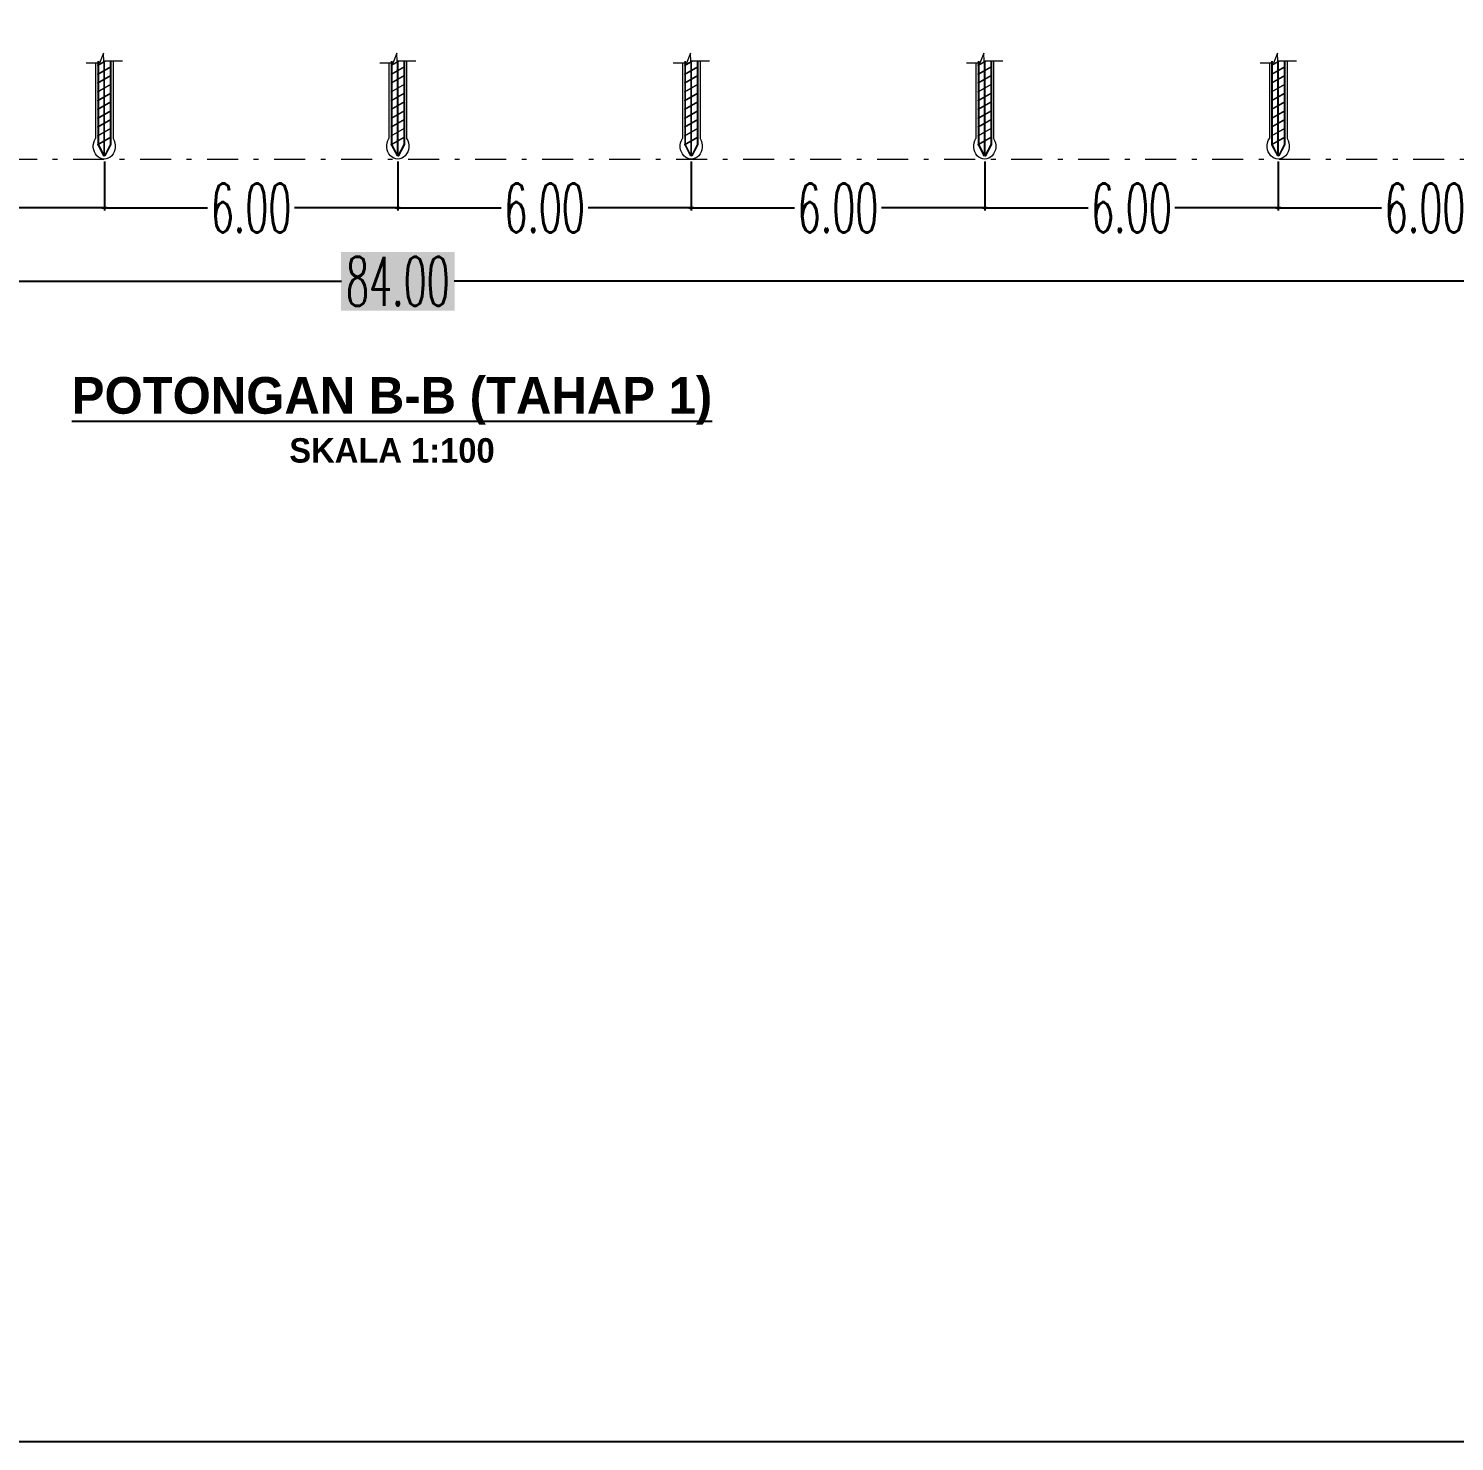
# Model space of a CAD drawing. Header units: millimetres. Extents: x 2175 to 3376, y 1504 to 1740.
# Drawn here: x 3122.59 to 3151.74, y 1504.39 to 1533.29 of the extents above; entities that cross this region are included whole.
import ezdxf

# ---------------------------------------------------------------- set-up
doc = ezdxf.new("R2010")
doc.units = ezdxf.units.MM
for name, pattern in [('DASHDOT2', [12.7, 6.35, -3.175, 0, -3.175]), ('DASHDOTX2', [50.8, 25.4, -12.7, 0, -12.7]), ('DASHED', [19.05, 12.7, -6.35])]:
    doc.linetypes.add(name, pattern=pattern)
doc.layers.add('As Atap', color=3, linetype='DASHDOTX2', lineweight=40)
doc.layers.add('Garis Dim', color=131, linetype='DASHED', lineweight=9)
doc.layers.add('GR', color=7, linetype='Continuous')
doc.layers.add('KOP TEKS', color=1, linetype='Continuous')
doc.layers.add('Layer2', color=7, linetype='DASHED', lineweight=40, true_color=0x238759)
doc.styles.add('-DIM2', font='simplex.shx', dxfattribs={"width": 0.55})
doc.styles.get("Standard").update_dxf_attribs({"font": 'arial.ttf'})
doc.dimstyles.new('DENAH KANTOR', dxfattribs={"dimtxt": 1, "dimasz": 0.05, "dimexe": 0.05, "dimexo": 0.05, "dimgap": 0.05, "dimtad": 0, "dimtih": 1, "dimtoh": 1, "dimzin": 0, "dimdsep": 46, "dimtxsty": '-DIM2', "dimblk": 'ARCHTICK', "dimcen": 0.3, "dimdle": 0.05, "dimclrd": 1, "dimclre": 1, "dimclrt": 7, "dimadec": 0, "dimazin": 0, "dimtfac": 1, "dimtix": 1, "dimtofl": 0, "dimtmove": 0, "dimatfit": 3, "dimldrblk": 'ARCHTICK', "dimfxl": 1, "dimtolj": 1, "dimtzin": 0, "dimarcsym": 0})
doc.dimstyles.new('DIMENSI WARNA 2.1', dxfattribs={"dimtxt": 1, "dimasz": 0.5, "dimexe": 0.1, "dimexo": 0.1, "dimgap": 0.05, "dimtad": 0, "dimtih": 1, "dimtoh": 1, "dimrnd": 0.0025, "dimzin": 0, "dimdsep": 46, "dimtxsty": '-DIM2', "dimblk": 'ARCHTICK', "dimcen": 0.1, "dimclrd": 1, "dimclre": 1, "dimclrt": 256, "dimadec": 0, "dimazin": 0, "dimtfac": 1, "dimtofl": 0, "dimtmove": 0, "dimatfit": 3, "dimldrblk": 'ARCHTICK', "dimfxl": 0.18, "dimtfill": 2, "dimtfillclr": 256, "dimtolj": 1, "dimtzin": 0, "dimarcsym": 0})

# ---------------------------------------------------------------- blocks, each defined once
blk = doc.blocks.new('_ArchTick')
at = {"color": 0, "linetype": 'ByBlock', "const_width": 0.15}
blk.add_lwpolyline([(-0.5, -0.5), (0.5, 0.5)], dxfattribs=at)
blk = doc.blocks.new('*D859')
at = {"layer": 'Defpoints', "color": 0, "linetype": 'Continuous', "transparency": 16777216}
for p in [(3136.139, 1530.616), (3142.139, 1530.616), (3142.139, 1529.616)]:
    blk.add_point(p, dxfattribs=at)
at = {"layer": 'GR', "color": 1, "linetype": 'Continuous', "lineweight": -2, "transparency": 16777216}
for p, q in [((3136.139, 1530.566), (3136.139, 1529.566)), ((3142.139, 1530.566), (3142.139, 1529.566)), ((3136.089, 1529.616), (3138.251, 1529.616)), ((3142.189, 1529.616), (3140.027, 1529.616))]:
    blk.add_line(p, q, dxfattribs=at)
at = {"layer": 'GR', "color": 1, "linetype": 'Continuous', "lineweight": -2, "transparency": 16777216, "xscale": 0.05, "yscale": 0.05, "zscale": 0.05, "rotation": 180}
blk.add_blockref('_ArchTick', (3136.139, 1529.616), dxfattribs=at)
at = {"layer": 'GR', "color": 1, "linetype": 'Continuous', "lineweight": -2, "transparency": 16777216, "xscale": 0.05, "yscale": 0.05, "zscale": 0.05}
blk.add_blockref('_ArchTick', (3142.139, 1529.616), dxfattribs=at)
at = {"layer": 'GR', "color": 7, "linetype": 'Continuous', "transparency": 16777216, "insert": (3139.139, 1529.616), "char_height": 1, "attachment_point": 5, "style": '-DIM2'}
blk.add_mtext('\\A1;6.00', dxfattribs=at)
blk = doc.blocks.new('*D860')
at = {"layer": 'Defpoints', "color": 0, "linetype": 'Continuous', "transparency": 16777216}
for p in [(3142.139, 1530.616), (3148.139, 1530.616), (3142.139, 1529.616)]:
    blk.add_point(p, dxfattribs=at)
at = {"layer": 'GR', "color": 1, "linetype": 'Continuous', "lineweight": -2, "transparency": 16777216}
for p, q in [((3142.139, 1530.566), (3142.139, 1529.566)), ((3148.139, 1530.566), (3148.139, 1529.566)), ((3142.089, 1529.616), (3144.251, 1529.616)), ((3148.189, 1529.616), (3146.027, 1529.616))]:
    blk.add_line(p, q, dxfattribs=at)
at = {"layer": 'GR', "color": 1, "linetype": 'Continuous', "lineweight": -2, "transparency": 16777216, "xscale": 0.05, "yscale": 0.05, "zscale": 0.05, "rotation": 180}
blk.add_blockref('_ArchTick', (3142.139, 1529.616), dxfattribs=at)
at = {"layer": 'GR', "color": 1, "linetype": 'Continuous', "lineweight": -2, "transparency": 16777216, "xscale": 0.05, "yscale": 0.05, "zscale": 0.05}
blk.add_blockref('_ArchTick', (3148.139, 1529.616), dxfattribs=at)
at = {"layer": 'GR', "color": 7, "linetype": 'Continuous', "transparency": 16777216, "insert": (3145.139, 1529.616), "char_height": 1, "attachment_point": 5, "style": '-DIM2'}
blk.add_mtext('\\A1;6.00', dxfattribs=at)
blk = doc.blocks.new('*D861')
at = {"layer": 'Defpoints', "color": 0, "linetype": 'Continuous', "transparency": 16777216}
for p in [(3130.139, 1530.616), (3136.139, 1530.616), (3130.139, 1529.616)]:
    blk.add_point(p, dxfattribs=at)
at = {"layer": 'GR', "color": 1, "linetype": 'Continuous', "lineweight": -2, "transparency": 16777216}
for p, q in [((3130.139, 1530.566), (3130.139, 1529.566)), ((3136.139, 1530.566), (3136.139, 1529.566)), ((3130.089, 1529.616), (3132.251, 1529.616)), ((3136.189, 1529.616), (3134.027, 1529.616))]:
    blk.add_line(p, q, dxfattribs=at)
at = {"layer": 'GR', "color": 1, "linetype": 'Continuous', "lineweight": -2, "transparency": 16777216, "xscale": 0.05, "yscale": 0.05, "zscale": 0.05, "rotation": 180}
blk.add_blockref('_ArchTick', (3130.139, 1529.616), dxfattribs=at)
at = {"layer": 'GR', "color": 1, "linetype": 'Continuous', "lineweight": -2, "transparency": 16777216, "xscale": 0.05, "yscale": 0.05, "zscale": 0.05}
blk.add_blockref('_ArchTick', (3136.139, 1529.616), dxfattribs=at)
at = {"layer": 'GR', "color": 7, "linetype": 'Continuous', "transparency": 16777216, "insert": (3133.139, 1529.616), "char_height": 1, "attachment_point": 5, "style": '-DIM2'}
blk.add_mtext('\\A1;6.00', dxfattribs=at)
blk = doc.blocks.new('*D862')
at = {"layer": 'Defpoints', "color": 0, "linetype": 'Continuous', "transparency": 16777216}
for p in [(3124.139, 1530.616), (3130.139, 1530.616), (3130.139, 1529.616)]:
    blk.add_point(p, dxfattribs=at)
at = {"layer": 'GR', "color": 1, "linetype": 'Continuous', "lineweight": -2, "transparency": 16777216}
for p, q in [((3124.139, 1530.566), (3124.139, 1529.566)), ((3130.139, 1530.566), (3130.139, 1529.566)), ((3124.089, 1529.616), (3126.251, 1529.616)), ((3130.189, 1529.616), (3128.027, 1529.616))]:
    blk.add_line(p, q, dxfattribs=at)
at = {"layer": 'GR', "color": 1, "linetype": 'Continuous', "lineweight": -2, "transparency": 16777216, "xscale": 0.05, "yscale": 0.05, "zscale": 0.05, "rotation": 180}
blk.add_blockref('_ArchTick', (3124.139, 1529.616), dxfattribs=at)
at = {"layer": 'GR', "color": 1, "linetype": 'Continuous', "lineweight": -2, "transparency": 16777216, "xscale": 0.05, "yscale": 0.05, "zscale": 0.05}
blk.add_blockref('_ArchTick', (3130.139, 1529.616), dxfattribs=at)
at = {"layer": 'GR', "color": 7, "linetype": 'Continuous', "transparency": 16777216, "insert": (3127.139, 1529.616), "char_height": 1, "attachment_point": 5, "style": '-DIM2'}
blk.add_mtext('\\A1;6.00', dxfattribs=at)
blk = doc.blocks.new('*D864')
at = {"layer": 'Defpoints', "color": 0, "linetype": 'Continuous', "transparency": 16777216}
for p in [(3118.139, 1530.616), (3124.139, 1530.616), (3118.139, 1529.616)]:
    blk.add_point(p, dxfattribs=at)
at = {"layer": 'GR', "color": 1, "linetype": 'Continuous', "lineweight": -2, "transparency": 16777216}
for p, q in [((3118.139, 1530.566), (3118.139, 1529.566)), ((3124.139, 1530.566), (3124.139, 1529.566)), ((3118.089, 1529.616), (3120.251, 1529.616)), ((3124.189, 1529.616), (3122.027, 1529.616))]:
    blk.add_line(p, q, dxfattribs=at)
at = {"layer": 'GR', "color": 1, "linetype": 'Continuous', "lineweight": -2, "transparency": 16777216, "xscale": 0.05, "yscale": 0.05, "zscale": 0.05, "rotation": 180}
blk.add_blockref('_ArchTick', (3118.139, 1529.616), dxfattribs=at)
at = {"layer": 'GR', "color": 1, "linetype": 'Continuous', "lineweight": -2, "transparency": 16777216, "xscale": 0.05, "yscale": 0.05, "zscale": 0.05}
blk.add_blockref('_ArchTick', (3124.139, 1529.616), dxfattribs=at)
at = {"layer": 'GR', "color": 7, "linetype": 'Continuous', "transparency": 16777216, "insert": (3121.139, 1529.616), "char_height": 1, "attachment_point": 5, "style": '-DIM2'}
blk.add_mtext('\\A1;6.00', dxfattribs=at)
blk = doc.blocks.new('*D791')
at = {"layer": 'Defpoints', "color": 0, "transparency": 16777216}
for p in [(3088.139, 1529.616), (3172.139, 1529.616), (3172.139, 1528.116)]:
    blk.add_point(p, dxfattribs=at)
at = {"layer": 'GR', "color": 1, "lineweight": -2, "transparency": 16777216}
for p, q in [((3088.139, 1529.516), (3088.139, 1528.016)), ((3172.139, 1529.516), (3172.139, 1528.016)), ((3088.139, 1528.116), (3128.989, 1528.116)), ((3172.139, 1528.116), (3131.289, 1528.116))]:
    blk.add_line(p, q, dxfattribs=at)
at = {"layer": 'GR', "color": 1, "lineweight": -2, "transparency": 16777216, "xscale": 0.5, "yscale": 0.5, "zscale": 0.5, "rotation": 180}
blk.add_blockref('_ArchTick', (3088.139, 1528.116), dxfattribs=at)
at = {"layer": 'GR', "color": 1, "lineweight": -2, "transparency": 16777216, "xscale": 0.5, "yscale": 0.5, "zscale": 0.5}
blk.add_blockref('_ArchTick', (3172.139, 1528.116), dxfattribs=at)
at = {"layer": 'GR', "color": 240, "transparency": 16777216, "insert": (3130.139, 1528.116), "char_height": 1, "attachment_point": 5, "style": '-DIM2', "bg_fill": 1, "box_fill_scale": 1.1, "bg_fill_color": 256, "bg_fill_true_color": 16180224, "bg_fill_transparency": 0}
blk.add_mtext('\\A1;84.00', dxfattribs=at)
blk = doc.blocks.new('*D787')
at = {"layer": 'Defpoints', "color": 0, "linetype": 'Continuous', "transparency": 16777216}
for p in [(3148.139, 1530.616), (3154.139, 1530.616), (3154.139, 1529.616)]:
    blk.add_point(p, dxfattribs=at)
at = {"layer": 'GR', "color": 1, "linetype": 'Continuous', "lineweight": -2, "transparency": 16777216}
for p, q in [((3148.139, 1530.566), (3148.139, 1529.566)), ((3154.139, 1530.566), (3154.139, 1529.566)), ((3148.089, 1529.616), (3150.251, 1529.616)), ((3154.189, 1529.616), (3152.027, 1529.616))]:
    blk.add_line(p, q, dxfattribs=at)
at = {"layer": 'GR', "color": 1, "linetype": 'Continuous', "lineweight": -2, "transparency": 16777216, "xscale": 0.05, "yscale": 0.05, "zscale": 0.05, "rotation": 180}
blk.add_blockref('_ArchTick', (3148.139, 1529.616), dxfattribs=at)
at = {"layer": 'GR', "color": 1, "linetype": 'Continuous', "lineweight": -2, "transparency": 16777216, "xscale": 0.05, "yscale": 0.05, "zscale": 0.05}
blk.add_blockref('_ArchTick', (3154.139, 1529.616), dxfattribs=at)
at = {"layer": 'GR', "color": 7, "linetype": 'Continuous', "transparency": 16777216, "insert": (3151.139, 1529.616), "char_height": 1, "attachment_point": 5, "style": '-DIM2'}
blk.add_mtext('\\A1;6.00', dxfattribs=at)

msp = doc.modelspace()

# ---------------------------------------------------------------- linework, layer by layer
at = {"layer": 'As Atap', "color": 0, "linetype": 'ByBlock', "lineweight": 5}
for p, q in [((3124.004, 1532.616), (3124.004, 1532.535)), ((3124.016, 1532.616), (3124.016, 1532.542)), ((3124.126, 1532.634), (3124.126, 1532.606)), ((3124.126, 1532.597), (3124.126, 1532.426)), ((3124.138, 1532.616), (3124.138, 1532.613)), ((3124.138, 1532.604), (3124.138, 1532.433)), ((3124.261, 1532.616), (3124.261, 1532.503)), ((3124.273, 1532.616), (3124.273, 1532.51)), ((3130.004, 1532.616), (3130.004, 1532.535)), ((3130.016, 1532.616), (3130.016, 1532.542)), ((3130.126, 1532.634), (3130.126, 1532.606)), ((3130.126, 1532.597), (3130.126, 1532.426)), ((3130.138, 1532.616), (3130.138, 1532.613)), ((3130.138, 1532.604), (3130.138, 1532.433)), ((3130.261, 1532.616), (3130.261, 1532.503)), ((3130.273, 1532.616), (3130.273, 1532.51)), ((3136.004, 1532.616), (3136.004, 1532.535)), ((3136.016, 1532.616), (3136.016, 1532.542)), ((3136.126, 1532.634), (3136.126, 1532.606)), ((3136.126, 1532.597), (3136.126, 1532.426)), ((3136.138, 1532.616), (3136.138, 1532.613)), ((3136.138, 1532.604), (3136.138, 1532.433)), ((3136.261, 1532.616), (3136.261, 1532.503)), ((3136.273, 1532.616), (3136.273, 1532.51)), ((3142.004, 1532.616), (3142.004, 1532.535)), ((3142.016, 1532.616), (3142.016, 1532.542)), ((3142.126, 1532.634), (3142.126, 1532.606)), ((3142.126, 1532.597), (3142.126, 1532.426)), ((3142.138, 1532.616), (3142.138, 1532.613)), ((3142.138, 1532.604), (3142.138, 1532.433)), ((3142.261, 1532.616), (3142.261, 1532.503)), ((3142.273, 1532.616), (3142.273, 1532.51)), ((3148.004, 1532.616), (3148.004, 1532.535)), ((3148.016, 1532.616), (3148.016, 1532.542)), ((3148.126, 1532.634), (3148.126, 1532.606)), ((3148.126, 1532.597), (3148.126, 1532.426)), ((3148.138, 1532.616), (3148.138, 1532.613)), ((3148.138, 1532.604), (3148.138, 1532.433)), ((3148.261, 1532.616), (3148.261, 1532.503)), ((3148.273, 1532.616), (3148.273, 1532.51)), ((3124.004, 1532.527), (3124.004, 1532.355)), ((3124.004, 1532.347), (3124.004, 1532.175)), ((3124.016, 1532.534), (3124.016, 1532.362)), ((3124.016, 1532.354), (3124.016, 1532.182)), ((3124.126, 1532.417), (3124.126, 1532.246)), ((3124.138, 1532.424), (3124.138, 1532.253)), ((3124.261, 1532.495), (3124.261, 1532.323)), ((3124.261, 1532.315), (3124.261, 1532.143)), ((3124.273, 1532.502), (3124.273, 1532.33)), ((3124.273, 1532.322), (3124.273, 1532.15)), ((3130.004, 1532.527), (3130.004, 1532.355)), ((3130.004, 1532.347), (3130.004, 1532.175)), ((3130.016, 1532.534), (3130.016, 1532.362)), ((3130.016, 1532.354), (3130.016, 1532.182)), ((3130.126, 1532.417), (3130.126, 1532.246)), ((3130.138, 1532.424), (3130.138, 1532.253)), ((3130.261, 1532.495), (3130.261, 1532.323)), ((3130.261, 1532.315), (3130.261, 1532.143)), ((3130.273, 1532.502), (3130.273, 1532.33)), ((3130.273, 1532.322), (3130.273, 1532.15)), ((3136.004, 1532.527), (3136.004, 1532.355)), ((3136.004, 1532.347), (3136.004, 1532.175)), ((3136.016, 1532.534), (3136.016, 1532.362)), ((3136.016, 1532.354), (3136.016, 1532.182)), ((3136.126, 1532.417), (3136.126, 1532.246)), ((3136.138, 1532.424), (3136.138, 1532.253)), ((3136.261, 1532.495), (3136.261, 1532.323)), ((3136.261, 1532.315), (3136.261, 1532.143)), ((3136.273, 1532.502), (3136.273, 1532.33)), ((3136.273, 1532.322), (3136.273, 1532.15)), ((3142.004, 1532.527), (3142.004, 1532.355)), ((3142.004, 1532.347), (3142.004, 1532.175)), ((3142.016, 1532.534), (3142.016, 1532.362)), ((3142.016, 1532.354), (3142.016, 1532.182)), ((3142.126, 1532.417), (3142.126, 1532.246)), ((3142.138, 1532.424), (3142.138, 1532.253)), ((3142.261, 1532.495), (3142.261, 1532.323)), ((3142.261, 1532.315), (3142.261, 1532.143)), ((3142.273, 1532.502), (3142.273, 1532.33)), ((3142.273, 1532.322), (3142.273, 1532.15)), ((3148.004, 1532.527), (3148.004, 1532.355)), ((3148.004, 1532.347), (3148.004, 1532.175)), ((3148.016, 1532.534), (3148.016, 1532.362)), ((3148.016, 1532.354), (3148.016, 1532.182)), ((3148.126, 1532.417), (3148.126, 1532.246)), ((3148.138, 1532.424), (3148.138, 1532.253)), ((3148.261, 1532.495), (3148.261, 1532.323)), ((3148.261, 1532.315), (3148.261, 1532.143)), ((3148.273, 1532.502), (3148.273, 1532.33)), ((3148.273, 1532.322), (3148.273, 1532.15)), ((3124.004, 1532.167), (3124.004, 1531.995)), ((3124.016, 1532.174), (3124.016, 1532.002)), ((3124.126, 1532.237), (3124.126, 1532.066)), ((3124.126, 1532.057), (3124.126, 1531.886)), ((3124.138, 1532.244), (3124.138, 1532.073)), ((3124.138, 1532.064), (3124.138, 1531.893)), ((3124.261, 1532.135), (3124.261, 1531.963)), ((3124.273, 1532.142), (3124.273, 1531.97)), ((3130.004, 1532.167), (3130.004, 1531.995)), ((3130.016, 1532.174), (3130.016, 1532.002)), ((3130.126, 1532.237), (3130.126, 1532.066)), ((3130.126, 1532.057), (3130.126, 1531.886)), ((3130.138, 1532.244), (3130.138, 1532.073)), ((3130.138, 1532.064), (3130.138, 1531.893)), ((3130.261, 1532.135), (3130.261, 1531.963)), ((3130.273, 1532.142), (3130.273, 1531.97)), ((3136.004, 1532.167), (3136.004, 1531.995)), ((3136.016, 1532.174), (3136.016, 1532.002)), ((3136.126, 1532.237), (3136.126, 1532.066)), ((3136.126, 1532.057), (3136.126, 1531.886)), ((3136.138, 1532.244), (3136.138, 1532.073)), ((3136.138, 1532.064), (3136.138, 1531.893)), ((3136.261, 1532.135), (3136.261, 1531.963)), ((3136.273, 1532.142), (3136.273, 1531.97)), ((3142.004, 1532.167), (3142.004, 1531.995)), ((3142.016, 1532.174), (3142.016, 1532.002)), ((3142.126, 1532.237), (3142.126, 1532.066)), ((3142.126, 1532.057), (3142.126, 1531.886)), ((3142.138, 1532.244), (3142.138, 1532.073)), ((3142.138, 1532.064), (3142.138, 1531.893)), ((3142.261, 1532.135), (3142.261, 1531.963)), ((3142.273, 1532.142), (3142.273, 1531.97)), ((3148.004, 1532.167), (3148.004, 1531.995)), ((3148.016, 1532.174), (3148.016, 1532.002)), ((3148.126, 1532.237), (3148.126, 1532.066)), ((3148.126, 1532.057), (3148.126, 1531.886)), ((3148.138, 1532.244), (3148.138, 1532.073)), ((3148.138, 1532.064), (3148.138, 1531.893)), ((3148.261, 1532.135), (3148.261, 1531.963)), ((3148.273, 1532.142), (3148.273, 1531.97)), ((3124.004, 1531.987), (3124.004, 1531.815)), ((3124.004, 1531.807), (3124.004, 1531.635)), ((3124.016, 1531.994), (3124.016, 1531.822)), ((3124.016, 1531.814), (3124.016, 1531.642)), ((3124.126, 1531.877), (3124.126, 1531.706)), ((3124.138, 1531.884), (3124.138, 1531.713)), ((3124.261, 1531.955), (3124.261, 1531.783)), ((3124.261, 1531.775), (3124.261, 1531.603)), ((3124.273, 1531.962), (3124.273, 1531.79)), ((3124.273, 1531.782), (3124.273, 1531.61)), ((3130.004, 1531.987), (3130.004, 1531.815)), ((3130.004, 1531.807), (3130.004, 1531.635)), ((3130.016, 1531.994), (3130.016, 1531.822)), ((3130.016, 1531.814), (3130.016, 1531.642)), ((3130.126, 1531.877), (3130.126, 1531.706)), ((3130.138, 1531.884), (3130.138, 1531.713)), ((3130.261, 1531.955), (3130.261, 1531.783)), ((3130.261, 1531.775), (3130.261, 1531.603)), ((3130.273, 1531.962), (3130.273, 1531.79)), ((3130.273, 1531.782), (3130.273, 1531.61)), ((3136.004, 1531.987), (3136.004, 1531.815)), ((3136.004, 1531.807), (3136.004, 1531.635)), ((3136.016, 1531.994), (3136.016, 1531.822)), ((3136.016, 1531.814), (3136.016, 1531.642)), ((3136.126, 1531.877), (3136.126, 1531.706)), ((3136.138, 1531.884), (3136.138, 1531.713)), ((3136.261, 1531.955), (3136.261, 1531.783)), ((3136.261, 1531.775), (3136.261, 1531.603)), ((3136.273, 1531.962), (3136.273, 1531.79)), ((3136.273, 1531.782), (3136.273, 1531.61)), ((3142.004, 1531.987), (3142.004, 1531.815)), ((3142.004, 1531.807), (3142.004, 1531.635)), ((3142.016, 1531.994), (3142.016, 1531.822)), ((3142.016, 1531.814), (3142.016, 1531.642)), ((3142.126, 1531.877), (3142.126, 1531.706)), ((3142.138, 1531.884), (3142.138, 1531.713)), ((3142.261, 1531.955), (3142.261, 1531.783)), ((3142.261, 1531.775), (3142.261, 1531.603)), ((3142.273, 1531.962), (3142.273, 1531.79)), ((3142.273, 1531.782), (3142.273, 1531.61)), ((3148.004, 1531.987), (3148.004, 1531.815)), ((3148.004, 1531.807), (3148.004, 1531.635)), ((3148.016, 1531.994), (3148.016, 1531.822)), ((3148.016, 1531.814), (3148.016, 1531.642)), ((3148.126, 1531.877), (3148.126, 1531.706)), ((3148.138, 1531.884), (3148.138, 1531.713)), ((3148.261, 1531.955), (3148.261, 1531.783)), ((3148.261, 1531.775), (3148.261, 1531.603)), ((3148.273, 1531.962), (3148.273, 1531.79)), ((3148.273, 1531.782), (3148.273, 1531.61)), ((3124.004, 1531.627), (3124.004, 1531.455)), ((3124.004, 1531.447), (3124.004, 1531.275)), ((3124.016, 1531.634), (3124.016, 1531.462)), ((3124.016, 1531.454), (3124.016, 1531.282)), ((3124.126, 1531.697), (3124.126, 1531.526)), ((3124.126, 1531.517), (3124.126, 1531.346)), ((3124.138, 1531.704), (3124.138, 1531.533)), ((3124.138, 1531.524), (3124.138, 1531.353)), ((3124.261, 1531.595), (3124.261, 1531.423)), ((3124.273, 1531.602), (3124.273, 1531.43)), ((3124.273, 1531.422), (3124.273, 1531.25)), ((3130.004, 1531.627), (3130.004, 1531.455)), ((3130.004, 1531.447), (3130.004, 1531.275)), ((3130.016, 1531.634), (3130.016, 1531.462)), ((3130.016, 1531.454), (3130.016, 1531.282)), ((3130.126, 1531.697), (3130.126, 1531.526)), ((3130.126, 1531.517), (3130.126, 1531.346)), ((3130.138, 1531.704), (3130.138, 1531.533)), ((3130.138, 1531.524), (3130.138, 1531.353)), ((3130.261, 1531.595), (3130.261, 1531.423)), ((3130.273, 1531.602), (3130.273, 1531.43)), ((3130.273, 1531.422), (3130.273, 1531.25)), ((3136.004, 1531.627), (3136.004, 1531.455)), ((3136.004, 1531.447), (3136.004, 1531.275)), ((3136.016, 1531.634), (3136.016, 1531.462)), ((3136.016, 1531.454), (3136.016, 1531.282)), ((3136.126, 1531.697), (3136.126, 1531.526)), ((3136.126, 1531.517), (3136.126, 1531.346)), ((3136.138, 1531.704), (3136.138, 1531.533)), ((3136.138, 1531.524), (3136.138, 1531.353)), ((3136.261, 1531.595), (3136.261, 1531.423)), ((3136.273, 1531.602), (3136.273, 1531.43)), ((3136.273, 1531.422), (3136.273, 1531.25)), ((3142.004, 1531.627), (3142.004, 1531.455)), ((3142.004, 1531.447), (3142.004, 1531.275)), ((3142.016, 1531.634), (3142.016, 1531.462)), ((3142.016, 1531.454), (3142.016, 1531.282)), ((3142.126, 1531.697), (3142.126, 1531.526)), ((3142.126, 1531.517), (3142.126, 1531.346)), ((3142.138, 1531.704), (3142.138, 1531.533)), ((3142.138, 1531.524), (3142.138, 1531.353)), ((3142.261, 1531.595), (3142.261, 1531.423)), ((3142.273, 1531.602), (3142.273, 1531.43)), ((3142.273, 1531.422), (3142.273, 1531.25)), ((3148.004, 1531.627), (3148.004, 1531.455)), ((3148.004, 1531.447), (3148.004, 1531.275)), ((3148.016, 1531.634), (3148.016, 1531.462)), ((3148.016, 1531.454), (3148.016, 1531.282)), ((3148.126, 1531.697), (3148.126, 1531.526)), ((3148.126, 1531.517), (3148.126, 1531.346)), ((3148.138, 1531.704), (3148.138, 1531.533)), ((3148.138, 1531.524), (3148.138, 1531.353)), ((3148.261, 1531.595), (3148.261, 1531.423)), ((3148.273, 1531.602), (3148.273, 1531.43)), ((3148.273, 1531.422), (3148.273, 1531.25)), ((3124.004, 1531.267), (3124.004, 1531.095)), ((3124.016, 1531.274), (3124.016, 1531.102)), ((3124.126, 1531.337), (3124.126, 1531.166)), ((3124.126, 1531.157), (3124.126, 1530.986)), ((3124.138, 1531.344), (3124.138, 1531.173)), ((3124.138, 1531.164), (3124.138, 1530.993)), ((3124.261, 1531.415), (3124.261, 1531.243)), ((3124.261, 1531.235), (3124.261, 1531.063)), ((3124.273, 1531.242), (3124.273, 1531.07)), ((3130.004, 1531.267), (3130.004, 1531.095)), ((3130.016, 1531.274), (3130.016, 1531.102)), ((3130.126, 1531.337), (3130.126, 1531.166)), ((3130.126, 1531.157), (3130.126, 1530.986)), ((3130.138, 1531.344), (3130.138, 1531.173)), ((3130.138, 1531.164), (3130.138, 1530.993)), ((3130.261, 1531.415), (3130.261, 1531.243)), ((3130.261, 1531.235), (3130.261, 1531.063)), ((3130.273, 1531.242), (3130.273, 1531.07)), ((3136.004, 1531.267), (3136.004, 1531.095)), ((3136.016, 1531.274), (3136.016, 1531.102)), ((3136.126, 1531.337), (3136.126, 1531.166)), ((3136.126, 1531.157), (3136.126, 1530.986)), ((3136.138, 1531.344), (3136.138, 1531.173)), ((3136.138, 1531.164), (3136.138, 1530.993)), ((3136.261, 1531.415), (3136.261, 1531.243)), ((3136.261, 1531.235), (3136.261, 1531.063)), ((3136.273, 1531.242), (3136.273, 1531.07)), ((3142.004, 1531.267), (3142.004, 1531.095)), ((3142.016, 1531.274), (3142.016, 1531.102)), ((3142.126, 1531.337), (3142.126, 1531.166)), ((3142.126, 1531.157), (3142.126, 1530.986)), ((3142.138, 1531.344), (3142.138, 1531.173)), ((3142.138, 1531.164), (3142.138, 1530.993)), ((3142.261, 1531.415), (3142.261, 1531.243)), ((3142.261, 1531.235), (3142.261, 1531.063)), ((3142.273, 1531.242), (3142.273, 1531.07)), ((3148.004, 1531.267), (3148.004, 1531.095)), ((3148.016, 1531.274), (3148.016, 1531.102)), ((3148.126, 1531.337), (3148.126, 1531.166)), ((3148.126, 1531.157), (3148.126, 1530.986)), ((3148.138, 1531.344), (3148.138, 1531.173)), ((3148.138, 1531.164), (3148.138, 1530.993)), ((3148.261, 1531.415), (3148.261, 1531.243)), ((3148.261, 1531.235), (3148.261, 1531.063)), ((3148.273, 1531.242), (3148.273, 1531.07)), ((3124.004, 1531.087), (3124.004, 1530.915)), ((3124.016, 1531.094), (3124.016, 1530.922)), ((3124.016, 1530.914), (3124.016, 1530.91)), ((3124.016, 1530.914), (3124.016, 1530.91)), ((3124.126, 1530.977), (3124.126, 1530.699)), ((3124.138, 1530.984), (3124.138, 1530.699)), ((3124.261, 1531.055), (3124.261, 1530.91)), ((3124.273, 1531.062), (3124.273, 1530.907)), ((3130.004, 1531.087), (3130.004, 1530.915)), ((3130.016, 1531.094), (3130.016, 1530.922)), ((3130.016, 1530.914), (3130.016, 1530.91)), ((3130.016, 1530.914), (3130.016, 1530.91)), ((3130.126, 1530.977), (3130.126, 1530.699)), ((3130.138, 1530.984), (3130.138, 1530.699)), ((3130.261, 1531.055), (3130.261, 1530.91)), ((3130.273, 1531.062), (3130.273, 1530.907)), ((3136.004, 1531.087), (3136.004, 1530.915)), ((3136.016, 1531.094), (3136.016, 1530.922)), ((3136.016, 1530.914), (3136.016, 1530.91)), ((3136.016, 1530.914), (3136.016, 1530.91)), ((3136.126, 1530.977), (3136.126, 1530.699)), ((3136.138, 1530.984), (3136.138, 1530.699)), ((3136.261, 1531.055), (3136.261, 1530.91)), ((3136.273, 1531.062), (3136.273, 1530.907)), ((3142.004, 1531.087), (3142.004, 1530.915)), ((3142.016, 1531.094), (3142.016, 1530.922)), ((3142.016, 1530.914), (3142.016, 1530.91)), ((3142.016, 1530.914), (3142.016, 1530.91)), ((3142.126, 1530.977), (3142.126, 1530.699)), ((3142.138, 1530.984), (3142.138, 1530.699)), ((3142.261, 1531.055), (3142.261, 1530.91)), ((3142.273, 1531.062), (3142.273, 1530.907)), ((3148.004, 1531.087), (3148.004, 1530.915)), ((3148.016, 1531.094), (3148.016, 1530.922)), ((3148.016, 1530.914), (3148.016, 1530.91)), ((3148.016, 1530.914), (3148.016, 1530.91)), ((3148.126, 1530.977), (3148.126, 1530.699)), ((3148.138, 1530.984), (3148.138, 1530.699)), ((3148.261, 1531.055), (3148.261, 1530.91)), ((3148.273, 1531.062), (3148.273, 1530.907))]:
    msp.add_line(p, q, dxfattribs=at)
at = {"layer": 'As Atap', "color": 7, "linetype": 'ByBlock', "lineweight": 5}
for p, q in [((3124.318, 1532.616), (3124.318, 1531.034)), ((3130.318, 1532.616), (3130.318, 1531.034)), ((3136.318, 1532.616), (3136.318, 1531.034)), ((3142.318, 1532.616), (3142.318, 1531.034)), ((3148.318, 1532.616), (3148.318, 1531.034)), ((3123.958, 1532.578), (3123.958, 1531.034)), ((3129.958, 1532.578), (3129.958, 1531.034)), ((3135.958, 1532.578), (3135.958, 1531.034)), ((3141.958, 1532.578), (3141.958, 1531.034)), ((3147.958, 1532.578), (3147.958, 1531.034))]:
    msp.add_line(p, q, dxfattribs=at)
at = {"layer": 'As Atap', "color": 2, "linetype": 'ByBlock', "lineweight": 5}
for p, q in [((3124.126, 1530.617), (3124.126, 1530.616)), ((3130.126, 1530.617), (3130.126, 1530.616)), ((3136.126, 1530.617), (3136.126, 1530.616)), ((3142.126, 1530.617), (3142.126, 1530.616)), ((3148.126, 1530.617), (3148.126, 1530.616))]:
    msp.add_line(p, q, dxfattribs=at)
at = {"layer": 'Garis Dim', "color": 0, "linetype": 'ByBlock', "lineweight": 5}
for p, q in [((3124, 1532.533), (3124.145, 1532.616)), ((3124.004, 1532.527), (3124.159, 1532.616)), ((3130, 1532.533), (3130.145, 1532.616)), ((3130.004, 1532.527), (3130.159, 1532.616)), ((3136, 1532.533), (3136.145, 1532.616)), ((3136.004, 1532.527), (3136.159, 1532.616)), ((3142, 1532.533), (3142.145, 1532.616)), ((3142.004, 1532.527), (3142.159, 1532.616)), ((3148, 1532.533), (3148.145, 1532.616)), ((3148.004, 1532.527), (3148.159, 1532.616)), ((3124, 1532.353), (3124.273, 1532.51)), ((3124, 1532.173), (3124.273, 1532.33)), ((3124.004, 1532.347), (3124.277, 1532.504)), ((3124.004, 1532.167), (3124.277, 1532.324)), ((3130, 1532.353), (3130.273, 1532.51)), ((3130, 1532.173), (3130.273, 1532.33)), ((3130.004, 1532.347), (3130.277, 1532.504)), ((3130.004, 1532.167), (3130.277, 1532.324)), ((3136, 1532.353), (3136.273, 1532.51)), ((3136, 1532.173), (3136.273, 1532.33)), ((3136.004, 1532.347), (3136.277, 1532.504)), ((3136.004, 1532.167), (3136.277, 1532.324)), ((3142, 1532.353), (3142.273, 1532.51)), ((3142, 1532.173), (3142.273, 1532.33)), ((3142.004, 1532.347), (3142.277, 1532.504)), ((3142.004, 1532.167), (3142.277, 1532.324)), ((3148, 1532.353), (3148.273, 1532.51)), ((3148, 1532.173), (3148.273, 1532.33)), ((3148.004, 1532.347), (3148.277, 1532.504)), ((3148.004, 1532.167), (3148.277, 1532.324)), ((3124, 1531.993), (3124.273, 1532.15)), ((3124.004, 1531.987), (3124.277, 1532.144)), ((3130, 1531.993), (3130.273, 1532.15)), ((3130.004, 1531.987), (3130.277, 1532.144)), ((3136, 1531.993), (3136.273, 1532.15)), ((3136.004, 1531.987), (3136.277, 1532.144)), ((3142, 1531.993), (3142.273, 1532.15)), ((3142.004, 1531.987), (3142.277, 1532.144)), ((3148, 1531.993), (3148.273, 1532.15)), ((3148.004, 1531.987), (3148.277, 1532.144)), ((3124, 1531.813), (3124.273, 1531.97)), ((3124, 1531.633), (3124.273, 1531.79)), ((3124.004, 1531.807), (3124.277, 1531.964)), ((3124.004, 1531.627), (3124.277, 1531.784)), ((3130, 1531.813), (3130.273, 1531.97)), ((3130, 1531.633), (3130.273, 1531.79)), ((3130.004, 1531.807), (3130.277, 1531.964)), ((3130.004, 1531.627), (3130.277, 1531.784)), ((3136, 1531.813), (3136.273, 1531.97)), ((3136, 1531.633), (3136.273, 1531.79)), ((3136.004, 1531.807), (3136.277, 1531.964)), ((3136.004, 1531.627), (3136.277, 1531.784)), ((3142, 1531.813), (3142.273, 1531.97)), ((3142, 1531.633), (3142.273, 1531.79)), ((3142.004, 1531.807), (3142.277, 1531.964)), ((3142.004, 1531.627), (3142.277, 1531.784)), ((3148, 1531.813), (3148.273, 1531.97)), ((3148, 1531.633), (3148.273, 1531.79)), ((3148.004, 1531.807), (3148.277, 1531.964)), ((3148.004, 1531.627), (3148.277, 1531.784)), ((3124, 1531.453), (3124.273, 1531.61)), ((3124, 1531.273), (3124.273, 1531.43)), ((3124.004, 1531.447), (3124.277, 1531.604)), ((3124.004, 1531.267), (3124.277, 1531.424)), ((3130, 1531.453), (3130.273, 1531.61)), ((3130, 1531.273), (3130.273, 1531.43)), ((3130.004, 1531.447), (3130.277, 1531.604)), ((3130.004, 1531.267), (3130.277, 1531.424)), ((3136, 1531.453), (3136.273, 1531.61)), ((3136, 1531.273), (3136.273, 1531.43)), ((3136.004, 1531.447), (3136.277, 1531.604)), ((3136.004, 1531.267), (3136.277, 1531.424)), ((3142, 1531.453), (3142.273, 1531.61)), ((3142, 1531.273), (3142.273, 1531.43)), ((3142.004, 1531.447), (3142.277, 1531.604)), ((3142.004, 1531.267), (3142.277, 1531.424)), ((3148, 1531.453), (3148.273, 1531.61)), ((3148, 1531.273), (3148.273, 1531.43)), ((3148.004, 1531.447), (3148.277, 1531.604)), ((3148.004, 1531.267), (3148.277, 1531.424)), ((3124, 1531.093), (3124.273, 1531.25)), ((3124.004, 1531.087), (3124.277, 1531.244)), ((3130, 1531.093), (3130.273, 1531.25)), ((3130.004, 1531.087), (3130.277, 1531.244)), ((3136, 1531.093), (3136.273, 1531.25)), ((3136.004, 1531.087), (3136.277, 1531.244)), ((3142, 1531.093), (3142.273, 1531.25)), ((3142.004, 1531.087), (3142.277, 1531.244)), ((3148, 1531.093), (3148.273, 1531.25)), ((3148.004, 1531.087), (3148.277, 1531.244)), ((3124, 1530.913), (3124.273, 1531.07)), ((3124.004, 1530.907), (3124.277, 1531.064)), ((3124.004, 1530.907), (3124.122, 1530.68)), ((3124.016, 1530.91), (3124.132, 1530.686)), ((3124.261, 1530.91), (3124.141, 1530.679)), ((3124.273, 1530.907), (3124.152, 1530.674)), ((3130, 1530.913), (3130.273, 1531.07)), ((3130.004, 1530.907), (3130.277, 1531.064)), ((3130.004, 1530.907), (3130.122, 1530.68)), ((3130.016, 1530.91), (3130.132, 1530.686)), ((3130.261, 1530.91), (3130.141, 1530.679)), ((3130.273, 1530.907), (3130.152, 1530.674)), ((3136, 1530.913), (3136.273, 1531.07)), ((3136.004, 1530.907), (3136.277, 1531.064)), ((3136.004, 1530.907), (3136.122, 1530.68)), ((3136.016, 1530.91), (3136.132, 1530.686)), ((3136.261, 1530.91), (3136.141, 1530.679)), ((3136.273, 1530.907), (3136.152, 1530.674)), ((3142, 1530.913), (3142.273, 1531.07)), ((3142.004, 1530.907), (3142.277, 1531.064)), ((3142.004, 1530.907), (3142.122, 1530.68)), ((3142.016, 1530.91), (3142.132, 1530.686)), ((3142.261, 1530.91), (3142.141, 1530.679)), ((3142.273, 1530.907), (3142.152, 1530.674)), ((3148, 1530.913), (3148.273, 1531.07)), ((3148.004, 1530.907), (3148.277, 1531.064)), ((3148.004, 1530.907), (3148.122, 1530.68)), ((3148.016, 1530.91), (3148.132, 1530.686)), ((3148.261, 1530.91), (3148.141, 1530.679)), ((3148.273, 1530.907), (3148.152, 1530.674)), ((3124.122, 1530.68), (3124.132, 1530.686)), ((3124.126, 1530.699), (3124.138, 1530.699)), ((3124.141, 1530.679), (3124.152, 1530.674)), ((3130.122, 1530.68), (3130.132, 1530.686)), ((3130.126, 1530.699), (3130.138, 1530.699)), ((3130.141, 1530.679), (3130.152, 1530.674)), ((3136.122, 1530.68), (3136.132, 1530.686)), ((3136.126, 1530.699), (3136.138, 1530.699)), ((3136.141, 1530.679), (3136.152, 1530.674)), ((3142.122, 1530.68), (3142.132, 1530.686)), ((3142.126, 1530.699), (3142.138, 1530.699)), ((3142.141, 1530.679), (3142.152, 1530.674)), ((3148.122, 1530.68), (3148.132, 1530.686)), ((3148.126, 1530.699), (3148.138, 1530.699)), ((3148.141, 1530.679), (3148.152, 1530.674))]:
    msp.add_line(p, q, dxfattribs=at)
at = {"layer": 'Garis Dim', "linetype": 'DASHDOT2', "ltscale": 0.1}
msp.add_line((3085.139, 1530.616), (3178.139, 1530.616), dxfattribs=at)
at = {"layer": 'Garis Dim', "color": 0, "linetype": 'ByBlock', "lineweight": 5}
for centre, start, end in [((3124.002, 1532.53), 120.0006, 300.0006), ((3124.002, 1532.35), 120.0006, 300.0006), ((3124.275, 1532.507), 298.5406, 121.4606), ((3124.275, 1532.327), 298.5406, 121.4606), ((3130.002, 1532.53), 120.0006, 300.0006), ((3130.002, 1532.35), 120.0006, 300.0006), ((3130.275, 1532.507), 298.5406, 121.4606), ((3130.275, 1532.327), 298.5406, 121.4606), ((3136.002, 1532.53), 120.0006, 300.0006), ((3136.002, 1532.35), 120.0006, 300.0006), ((3136.275, 1532.507), 298.5406, 121.4606), ((3136.275, 1532.327), 298.5406, 121.4606), ((3142.002, 1532.53), 120.0006, 300.0006), ((3142.002, 1532.35), 120.0006, 300.0006), ((3142.275, 1532.507), 298.5406, 121.4606), ((3142.275, 1532.327), 298.5406, 121.4606), ((3148.002, 1532.53), 120.0006, 300.0006), ((3148.002, 1532.35), 120.0006, 300.0006), ((3148.275, 1532.507), 298.5406, 121.4606), ((3148.275, 1532.327), 298.5406, 121.4606), ((3124.002, 1532.17), 120.0006, 300.0006), ((3124.275, 1532.147), 298.5406, 121.4606), ((3130.002, 1532.17), 120.0006, 300.0006), ((3130.275, 1532.147), 298.5406, 121.4606), ((3136.002, 1532.17), 120.0006, 300.0006), ((3136.275, 1532.147), 298.5406, 121.4606), ((3142.002, 1532.17), 120.0006, 300.0006), ((3142.275, 1532.147), 298.5406, 121.4606), ((3148.002, 1532.17), 120.0006, 300.0006), ((3148.275, 1532.147), 298.5406, 121.4606), ((3124.002, 1531.99), 120.0006, 300.0006), ((3124.002, 1531.81), 120.0006, 300.0006), ((3124.275, 1531.967), 298.5406, 121.4606), ((3124.275, 1531.787), 298.5406, 121.4606), ((3130.002, 1531.99), 120.0006, 300.0006), ((3130.002, 1531.81), 120.0006, 300.0006), ((3130.275, 1531.967), 298.5406, 121.4606), ((3130.275, 1531.787), 298.5406, 121.4606), ((3136.002, 1531.99), 120.0006, 300.0006), ((3136.002, 1531.81), 120.0006, 300.0006), ((3136.275, 1531.967), 298.5406, 121.4606), ((3136.275, 1531.787), 298.5406, 121.4606), ((3142.002, 1531.99), 120.0006, 300.0006), ((3142.002, 1531.81), 120.0006, 300.0006), ((3142.275, 1531.967), 298.5406, 121.4606), ((3142.275, 1531.787), 298.5406, 121.4606), ((3148.002, 1531.99), 120.0006, 300.0006), ((3148.002, 1531.81), 120.0006, 300.0006), ((3148.275, 1531.967), 298.5406, 121.4606), ((3148.275, 1531.787), 298.5406, 121.4606), ((3124.002, 1531.63), 120.0006, 300.0006), ((3124.002, 1531.45), 120.0006, 300.0006), ((3124.275, 1531.607), 298.5406, 121.4606), ((3124.275, 1531.427), 298.5406, 121.4606), ((3130.002, 1531.63), 120.0006, 300.0006), ((3130.002, 1531.45), 120.0006, 300.0006), ((3130.275, 1531.607), 298.5406, 121.4606), ((3130.275, 1531.427), 298.5406, 121.4606), ((3136.002, 1531.63), 120.0006, 300.0006), ((3136.002, 1531.45), 120.0006, 300.0006), ((3136.275, 1531.607), 298.5406, 121.4606), ((3136.275, 1531.427), 298.5406, 121.4606), ((3142.002, 1531.63), 120.0006, 300.0006), ((3142.002, 1531.45), 120.0006, 300.0006), ((3142.275, 1531.607), 298.5406, 121.4606), ((3142.275, 1531.427), 298.5406, 121.4606), ((3148.002, 1531.63), 120.0006, 300.0006), ((3148.002, 1531.45), 120.0006, 300.0006), ((3148.275, 1531.607), 298.5406, 121.4606), ((3148.275, 1531.427), 298.5406, 121.4606), ((3124.002, 1531.27), 120.0006, 300.0006), ((3124.275, 1531.247), 298.5406, 121.4606), ((3130.002, 1531.27), 120.0006, 300.0006), ((3130.275, 1531.247), 298.5406, 121.4606), ((3136.002, 1531.27), 120.0006, 300.0006), ((3136.275, 1531.247), 298.5406, 121.4606), ((3142.002, 1531.27), 120.0006, 300.0006), ((3142.275, 1531.247), 298.5406, 121.4606), ((3148.002, 1531.27), 120.0006, 300.0006), ((3148.275, 1531.247), 298.5406, 121.4606), ((3124.002, 1531.09), 120.0006, 300.0006), ((3124.002, 1530.91), 120.0006, 300.0006), ((3124.275, 1531.067), 298.5406, 121.4606), ((3130.002, 1531.09), 120.0006, 300.0006), ((3130.002, 1530.91), 120.0006, 300.0006), ((3130.275, 1531.067), 298.5406, 121.4606), ((3136.002, 1531.09), 120.0006, 300.0006), ((3136.002, 1530.91), 120.0006, 300.0006), ((3136.275, 1531.067), 298.5406, 121.4606), ((3142.002, 1531.09), 120.0006, 300.0006), ((3142.002, 1530.91), 120.0006, 300.0006), ((3142.275, 1531.067), 298.5406, 121.4606), ((3148.002, 1531.09), 120.0006, 300.0006), ((3148.002, 1530.91), 120.0006, 300.0006), ((3148.275, 1531.067), 298.5406, 121.4606)]:
    msp.add_arc(centre, 0.0036, start, end, dxfattribs=at)
at = {"layer": 'Garis Dim', "color": 7, "linetype": 'ByBlock', "lineweight": 5, "extrusion": (0, 0, -1)}
for centre in [(3124.138, 1530.877), (3130.138, 1530.877), (3136.138, 1530.877), (3142.138, 1530.877), (3148.138, 1530.877)]:
    msp.add_ellipse(centre, major_axis=(0, 0.261), ratio=0.864672, start_param=0.923757, end_param=5.359428, dxfattribs=at)
at = {"layer": 'KOP TEKS', "color": 2}
msp.add_lwpolyline([(3080.578, 1575.317), (3080.578, 1504.386), (3180.895, 1504.386), (3180.895, 1575.317)], close=True, dxfattribs=at)
at = {"layer": 'Layer2', "linetype": 'ByBlock', "lineweight": 5}
for points in [[(3124.51, 1532.616), (3124.127, 1532.616), (3124.12, 1532.782), (3124.04, 1532.578), (3123.768, 1532.578)], [(3130.51, 1532.616), (3130.127, 1532.616), (3130.12, 1532.782), (3130.04, 1532.578), (3129.768, 1532.578)], [(3136.51, 1532.616), (3136.127, 1532.616), (3136.12, 1532.782), (3136.04, 1532.578), (3135.768, 1532.578)], [(3142.51, 1532.616), (3142.127, 1532.616), (3142.12, 1532.782), (3142.04, 1532.578), (3141.768, 1532.578)], [(3148.51, 1532.616), (3148.127, 1532.616), (3148.12, 1532.782), (3148.04, 1532.578), (3147.768, 1532.578)]]:
    msp.add_lwpolyline(points, dxfattribs=at)

# ---------------------------------------------------------------- texts
at = {"insert": (3117.851, 1526.157), "char_height": 2.5, "width": 24.33741, "attachment_point": 1}
msp.add_mtext('\\pxsm1,qc;{\\fBritannic Bold|b0|i0|c0|p34;\\H0.3x;\\LPOTONGAN B-B (TAHAP 1)\\P\\H0.66667x;\\lSKALA 1:100}', dxfattribs=at)

# ---------------------------------------------------------------- dimensions: what is measured, and where the dimension line sits
at = {"layer": 'GR', "linetype": 'Continuous'}
for base, p1, p2, picture, middle in [((3118.139, 1529.616), (3124.139, 1530.616), (3118.139, 1530.616), '*D864', (3121.139, 1529.616)), ((3130.139, 1529.616), (3136.139, 1530.616), (3130.139, 1530.616), '*D861', (3133.139, 1529.616)), ((3142.139, 1529.616), (3148.139, 1530.616), (3142.139, 1530.616), '*D860', (3145.139, 1529.616))]:
    dim = msp.add_linear_dim(base=base, p1=p1, p2=p2, angle=180, dimstyle='DENAH KANTOR', dxfattribs=at)
    dim.commit()
    dim.dimension.update_dxf_attribs({"geometry": picture, "text_midpoint": middle})
for base, p1, p2, picture, middle in [((3130.139, 1529.616), (3124.139, 1530.616), (3130.139, 1530.616), '*D862', (3127.139, 1529.616)), ((3142.139, 1529.616), (3136.139, 1530.616), (3142.139, 1530.616), '*D859', (3139.139, 1529.616)), ((3154.139, 1529.616), (3148.139, 1530.616), (3154.139, 1530.616), '*D787', (3151.139, 1529.616))]:
    dim = msp.add_linear_dim(base=base, p1=p1, p2=p2, dimstyle='DENAH KANTOR', dxfattribs=at)
    dim.commit()
    dim.dimension.update_dxf_attribs({"geometry": picture, "text_midpoint": middle})
at = {"layer": 'GR'}
dim = msp.add_linear_dim(base=(3172.139, 1528.116), p1=(3088.139, 1529.616), p2=(3172.139, 1529.616), dimstyle='DIMENSI WARNA 2.1', dxfattribs=at)
dim.commit()
dim.dimension.update_dxf_attribs({"geometry": '*D791', "text_midpoint": (3130.139, 1528.116)})

doc.saveas('drawing.dxf')
